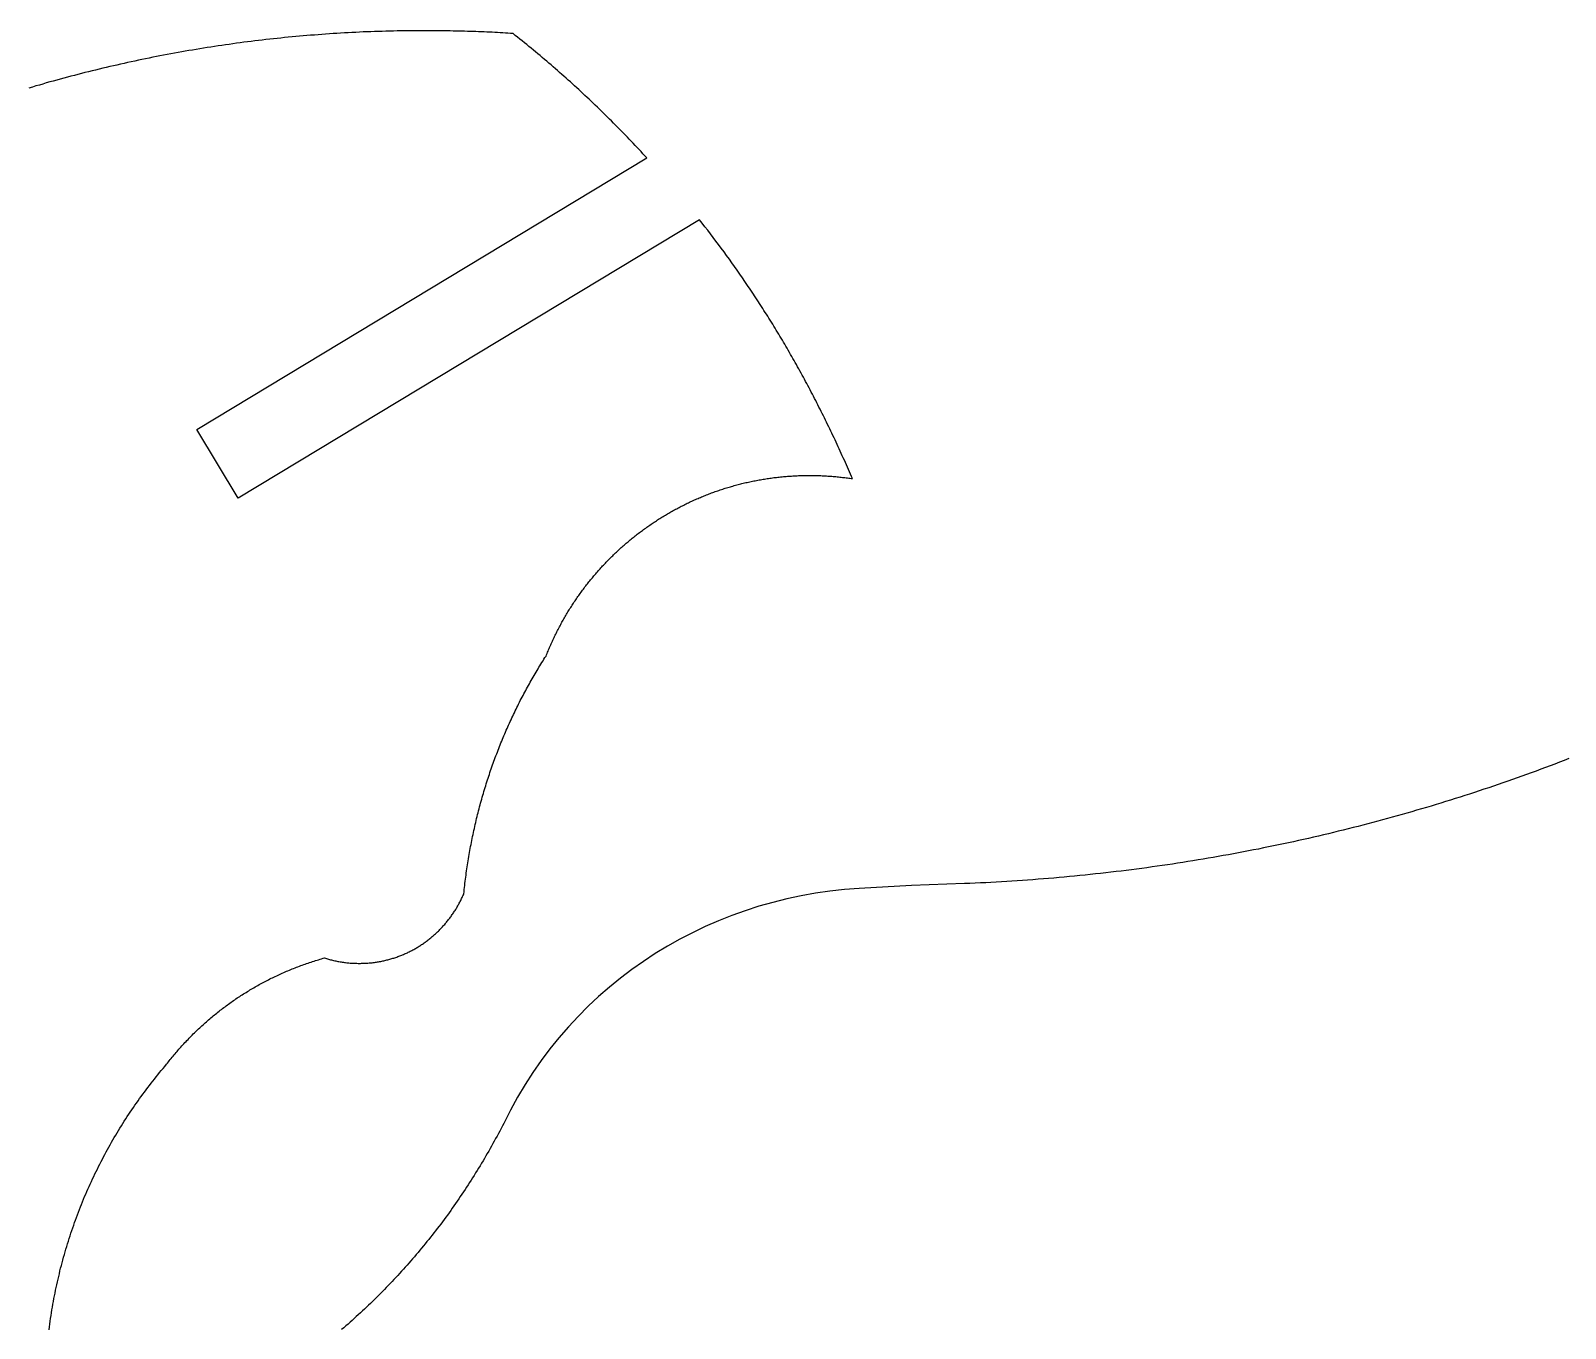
# Model space of a CAD drawing. Extents: x -331 to 1103, y -532 to 1751.
# Drawn here: x 73.6 to 306.9, y 1102.1 to 1299.4 of the extents above; entities that cross this region are included whole.
import ezdxf

# ---------------------------------------------------------------- set-up
doc = ezdxf.new("R2010")
doc.units = 0
doc.layers.add('Default_Layer', color=1, linetype='CONTINUOUS')

msp = doc.modelspace()

# ---------------------------------------------------------------- linework, layer by layer
at = {"layer": 'Default_Layer'}
for points in [[(76.39, 1101.93), (76.45, 1102.36), (76.51, 1102.8), (76.57, 1103.23), (76.63, 1103.66), (76.7, 1104.09), (76.76, 1104.52), (76.83, 1104.95), (76.91, 1105.38), (76.98, 1105.81), (77.06, 1106.23), (77.14, 1106.66), (77.22, 1107.08), (77.3, 1107.51), (77.39, 1107.93), (77.48, 1108.35), (77.57, 1108.77), (77.66, 1109.2), (77.76, 1109.62), (77.86, 1110.03), (77.96, 1110.45), (78.06, 1110.87), (78.16, 1111.29), (78.27, 1111.7), (78.38, 1112.12), (78.49, 1112.53), (78.6, 1112.94), (78.72, 1113.35), (78.84, 1113.76), (78.96, 1114.17), (79.08, 1114.58), (79.21, 1114.99), (79.33, 1115.4), (79.46, 1115.8), (79.59, 1116.21), (79.72, 1116.61), (79.86, 1117.01), (80, 1117.42), (80.14, 1117.82), (80.28, 1118.22), (80.42, 1118.61), (80.57, 1119.01), (80.72, 1119.41), (80.87, 1119.8), (81.02, 1120.2), (81.17, 1120.59), (81.33, 1120.98), (81.49, 1121.38), (81.65, 1121.77), (81.81, 1122.16), (81.98, 1122.54), (82.14, 1122.93), (82.31, 1123.32), (82.48, 1123.7), (82.66, 1124.08), (82.83, 1124.47), (83.01, 1124.85), (83.19, 1125.23), (83.37, 1125.61), (83.55, 1125.98), (83.74, 1126.36), (83.92, 1126.74), (84.11, 1127.11), (84.3, 1127.48), (84.5, 1127.85), (84.69, 1128.22), (84.89, 1128.59), (85.09, 1128.96), (85.29, 1129.33), (85.49, 1129.69), (85.69, 1130.06), (85.9, 1130.42), (86.11, 1130.78), (86.32, 1131.14), (86.53, 1131.5), (86.74, 1131.86), (86.96, 1132.22), (87.18, 1132.57), (87.4, 1132.93), (87.62, 1133.28), (87.84, 1133.63), (88.06, 1133.98), (88.29, 1134.33), (88.52, 1134.68), (88.75, 1135.02), (88.98, 1135.37), (89.22, 1135.71), (89.45, 1136.05), (89.69, 1136.39), (89.93, 1136.73), (90.17, 1137.07), (90.41, 1137.4), (90.66, 1137.74), (90.9, 1138.07), (91.15, 1138.41), (91.4, 1138.74), (91.65, 1139.06), (91.91, 1139.39), (92.16, 1139.72), (92.42, 1140.04), (92.68, 1140.37), (92.94, 1140.69), (93.2, 1141.01), (93.46, 1141.33), (93.73, 1141.65), (93.99, 1141.96), (94.26, 1142.28), (94.4, 1142.46), (94.54, 1142.64), (94.68, 1142.82), (94.82, 1142.99), (94.97, 1143.17), (95.11, 1143.35), (95.26, 1143.52), (95.4, 1143.7), (95.55, 1143.87), (95.7, 1144.05), (95.85, 1144.22), (95.99, 1144.39), (96.14, 1144.57), (96.29, 1144.74), (96.45, 1144.91), (96.6, 1145.08), (96.75, 1145.24), (96.91, 1145.41), (97.06, 1145.58), (97.22, 1145.74), (97.37, 1145.91), (97.53, 1146.07), (97.69, 1146.24), (97.85, 1146.4), (98, 1146.56), (98.17, 1146.72), (98.33, 1146.89), (98.49, 1147.04), (98.65, 1147.2), (98.81, 1147.36), (98.98, 1147.52), (99.14, 1147.68), (99.31, 1147.83), (99.48, 1147.99), (99.64, 1148.14), (99.81, 1148.29), (99.98, 1148.44), (100.15, 1148.6), (100.32, 1148.75), (100.49, 1148.9), (100.66, 1149.05), (100.83, 1149.19), (101.01, 1149.34), (101.18, 1149.49), (101.36, 1149.63), (101.53, 1149.78), (101.71, 1149.92), (101.89, 1150.06), (102.06, 1150.21), (102.24, 1150.35), (102.42, 1150.49), (102.6, 1150.63), (102.78, 1150.76), (102.96, 1150.9), (103.15, 1151.04), (103.33, 1151.17), (103.51, 1151.31), (103.7, 1151.44), (103.88, 1151.58), (104.07, 1151.71), (104.26, 1151.84), (104.44, 1151.97), (104.63, 1152.1), (104.82, 1152.23), (105.01, 1152.36), (105.2, 1152.48), (105.39, 1152.61), (105.58, 1152.73), (105.77, 1152.86), (105.97, 1152.98), (106.16, 1153.1), (106.35, 1153.22), (106.55, 1153.35), (106.75, 1153.46), (106.94, 1153.58), (107.14, 1153.7), (107.34, 1153.82), (107.54, 1153.93), (107.73, 1154.05), (107.93, 1154.16), (108.13, 1154.27), (108.34, 1154.39), (108.54, 1154.5), (108.74, 1154.61), (108.94, 1154.72), (109.15, 1154.82), (109.35, 1154.93), (109.56, 1155.04), (109.76, 1155.14), (109.97, 1155.25), (110.18, 1155.35), (110.38, 1155.45), (110.59, 1155.55), (110.8, 1155.65), (111.01, 1155.75), (111.22, 1155.85), (111.43, 1155.95), (111.65, 1156.04), (111.86, 1156.14), (112.07, 1156.23), (112.28, 1156.33), (112.5, 1156.42), (112.71, 1156.51), (112.93, 1156.6), (113.15, 1156.69), (113.36, 1156.78), (113.58, 1156.86), (113.8, 1156.95), (114.02, 1157.03), (114.24, 1157.12), (114.46, 1157.2), (114.68, 1157.28), (114.9, 1157.36), (115.12, 1157.44), (115.34, 1157.52), (115.56, 1157.6), (115.79, 1157.68), (116.01, 1157.75), (116.24, 1157.83), (116.46, 1157.9), (116.69, 1157.97), (116.91, 1158.05), (117.14, 1158.12), (117.37, 1158.18), (117.6, 1158.25), (117.83, 1158.32), (118.06, 1158.39), (118.29, 1158.45), (118.43, 1158.4), (118.58, 1158.36), (118.74, 1158.31), (118.89, 1158.26), (119.04, 1158.22), (119.2, 1158.18), (119.35, 1158.14), (119.51, 1158.1), (119.67, 1158.06), (119.83, 1158.03), (119.99, 1157.99), (120.15, 1157.96), (120.32, 1157.93), (120.48, 1157.9), (120.64, 1157.87), (120.81, 1157.84), (120.98, 1157.81), (121.14, 1157.79), (121.31, 1157.77), (121.48, 1157.75), (121.65, 1157.73), (121.82, 1157.71), (121.99, 1157.69), (122.17, 1157.68), (122.34, 1157.67), (122.51, 1157.65), (122.69, 1157.64), (122.86, 1157.64), (123.04, 1157.63), (123.21, 1157.63), (123.39, 1157.62), (123.57, 1157.62), (123.73, 1157.62), (123.9, 1157.63), (124.06, 1157.63), (124.23, 1157.64), (124.39, 1157.64), (124.56, 1157.65), (124.72, 1157.66), (124.89, 1157.67), (125.05, 1157.69), (125.21, 1157.7), (125.38, 1157.72), (125.54, 1157.73), (125.7, 1157.75), (125.86, 1157.77), (126.02, 1157.8), (126.18, 1157.82), (126.34, 1157.85), (126.5, 1157.87), (126.66, 1157.9), (126.82, 1157.93), (126.98, 1157.96), (127.13, 1157.99), (127.29, 1158.03), (127.45, 1158.06), (127.6, 1158.1), (127.76, 1158.14), (127.91, 1158.18), (128.07, 1158.22), (128.22, 1158.26), (128.37, 1158.3), (128.52, 1158.35), (128.68, 1158.39), (128.83, 1158.44), (128.98, 1158.49), (129.13, 1158.54), (129.28, 1158.59), (129.42, 1158.65), (129.57, 1158.7), (129.72, 1158.76), (129.87, 1158.81), (130.01, 1158.87), (130.16, 1158.93), (130.3, 1158.99), (130.45, 1159.06), (130.59, 1159.12), (130.73, 1159.18), (130.88, 1159.25), (131.02, 1159.32), (131.16, 1159.39), (131.3, 1159.46), (131.44, 1159.53), (131.58, 1159.6), (131.71, 1159.67), (131.85, 1159.75), (131.99, 1159.83), (132.12, 1159.9), (132.26, 1159.98), (132.39, 1160.06), (132.52, 1160.14), (132.66, 1160.22), (132.79, 1160.31), (132.92, 1160.39), (133.05, 1160.48), (133.18, 1160.56), (133.31, 1160.65), (133.44, 1160.74), (133.56, 1160.83), (133.69, 1160.92), (133.81, 1161.01), (133.94, 1161.11), (134.06, 1161.2), (134.18, 1161.3), (134.31, 1161.39), (134.43, 1161.49), (134.55, 1161.59), (134.67, 1161.69), (134.78, 1161.79), (134.9, 1161.89), (135.02, 1162), (135.13, 1162.1), (135.25, 1162.21), (135.36, 1162.31), (135.47, 1162.42), (135.59, 1162.53), (135.7, 1162.64), (135.81, 1162.75), (135.91, 1162.86), (136.02, 1162.97), (136.13, 1163.09), (136.24, 1163.2), (136.34, 1163.32), (136.44, 1163.43), (136.55, 1163.55), (136.65, 1163.67), (136.75, 1163.79), (136.85, 1163.91), (136.95, 1164.03), (137.05, 1164.15), (137.14, 1164.27), (137.24, 1164.4), (137.33, 1164.52), (137.43, 1164.65), (137.52, 1164.77), (137.61, 1164.9), (137.7, 1165.03), (137.79, 1165.16), (137.88, 1165.29), (137.96, 1165.42), (138.05, 1165.55), (138.13, 1165.68), (138.22, 1165.82), (138.3, 1165.95), (138.38, 1166.09), (138.46, 1166.22), (138.54, 1166.36), (138.62, 1166.5), (138.7, 1166.63), (138.77, 1166.77), (138.84, 1166.91), (138.92, 1167.05), (138.99, 1167.19), (139.06, 1167.34), (139.13, 1167.48), (139.2, 1167.62), (139.26, 1167.77), (139.33, 1167.91), (139.39, 1168.06), (139.46, 1168.21), (139.49, 1168.52), (139.52, 1168.84), (139.56, 1169.16), (139.6, 1169.47), (139.63, 1169.79), (139.67, 1170.1), (139.71, 1170.42), (139.75, 1170.73), (139.8, 1171.05), (139.84, 1171.36), (139.88, 1171.67), (139.93, 1171.99), (139.97, 1172.3), (140.02, 1172.61), (140.07, 1172.92), (140.12, 1173.23), (140.17, 1173.54), (140.22, 1173.85), (140.28, 1174.16), (140.33, 1174.47), (140.38, 1174.77), (140.44, 1175.08), (140.5, 1175.39), (140.56, 1175.69), (140.62, 1176), (140.68, 1176.3), (140.74, 1176.61), (140.8, 1176.91), (140.86, 1177.22), (140.93, 1177.52), (140.99, 1177.82), (141.06, 1178.13), (141.13, 1178.43), (141.2, 1178.73), (141.27, 1179.03), (141.34, 1179.33), (141.41, 1179.63), (141.48, 1179.93), (141.56, 1180.23), (141.63, 1180.52), (141.71, 1180.82), (141.79, 1181.12), (141.86, 1181.41), (141.94, 1181.71), (142.02, 1182), (142.1, 1182.3), (142.19, 1182.59), (142.27, 1182.89), (142.35, 1183.18), (142.44, 1183.47), (142.52, 1183.76), (142.61, 1184.05), (142.7, 1184.34), (142.79, 1184.63), (142.88, 1184.92), (142.97, 1185.21), (143.06, 1185.5), (143.16, 1185.79), (143.25, 1186.07), (143.35, 1186.36), (143.44, 1186.65), (143.54, 1186.93), (143.64, 1187.22), (143.74, 1187.5), (143.84, 1187.78), (143.94, 1188.07), (144.04, 1188.35), (144.14, 1188.63), (144.24, 1188.91), (144.35, 1189.19), (144.46, 1189.47), (144.56, 1189.75), (144.67, 1190.03), (144.78, 1190.31), (144.89, 1190.58), (145, 1190.86), (145.11, 1191.14), (145.22, 1191.41), (145.33, 1191.69), (145.45, 1191.96), (145.56, 1192.23), (145.68, 1192.51), (145.8, 1192.78), (145.91, 1193.05), (146.03, 1193.32), (146.15, 1193.59), (146.27, 1193.86), (146.39, 1194.13), (146.52, 1194.4), (146.64, 1194.67), (146.76, 1194.93), (146.89, 1195.2), (147.01, 1195.47), (147.14, 1195.73), (147.27, 1196), (147.4, 1196.26), (147.53, 1196.52), (147.66, 1196.79), (147.79, 1197.05), (147.92, 1197.31), (148.05, 1197.57), (148.19, 1197.83), (148.32, 1198.09), (148.46, 1198.35), (148.59, 1198.6), (148.73, 1198.86), (148.87, 1199.12), (149.01, 1199.37), (149.15, 1199.63), (149.29, 1199.88), (149.43, 1200.14), (149.57, 1200.39), (149.71, 1200.64), (149.86, 1200.89), (150, 1201.14), (150.15, 1201.39), (150.3, 1201.64), (150.44, 1201.89), (150.59, 1202.14), (150.74, 1202.39), (150.89, 1202.63), (151.04, 1202.88), (151.19, 1203.13), (151.34, 1203.37), (151.5, 1203.61), (151.65, 1203.86), (151.8, 1204.1), (151.96, 1204.34), (152.04, 1204.53), (152.11, 1204.72), (152.19, 1204.91), (152.27, 1205.1), (152.35, 1205.28), (152.43, 1205.47), (152.51, 1205.66), (152.59, 1205.84), (152.67, 1206.03), (152.75, 1206.22), (152.84, 1206.4), (152.92, 1206.59), (153.01, 1206.77), (153.09, 1206.95), (153.18, 1207.14), (153.27, 1207.32), (153.35, 1207.5), (153.44, 1207.68), (153.53, 1207.86), (153.62, 1208.04), (153.72, 1208.22), (153.81, 1208.4), (153.9, 1208.58), (154, 1208.76), (154.09, 1208.94), (154.19, 1209.12), (154.28, 1209.29), (154.38, 1209.47), (154.48, 1209.65), (154.58, 1209.82), (154.68, 1210), (154.78, 1210.17), (154.88, 1210.35), (154.98, 1210.52), (155.08, 1210.69), (155.18, 1210.87), (155.29, 1211.04), (155.39, 1211.21), (155.5, 1211.38), (155.6, 1211.55), (155.71, 1211.72), (155.82, 1211.89), (155.93, 1212.06), (156.04, 1212.22), (156.15, 1212.39), (156.26, 1212.56), (156.37, 1212.73), (156.48, 1212.89), (156.59, 1213.06), (156.71, 1213.22), (156.82, 1213.39), (156.94, 1213.55), (157.05, 1213.71), (157.17, 1213.87), (157.29, 1214.04), (157.4, 1214.2), (157.52, 1214.36), (157.64, 1214.52), (157.76, 1214.68), (157.88, 1214.84), (158, 1215), (158.12, 1215.15), (158.25, 1215.31), (158.37, 1215.47), (158.49, 1215.62), (158.62, 1215.78), (158.74, 1215.93), (158.87, 1216.09), (159, 1216.24), (159.13, 1216.39), (159.25, 1216.55), (159.38, 1216.7), (159.51, 1216.85), (159.64, 1217), (159.77, 1217.15), (159.9, 1217.3), (160.04, 1217.45), (160.17, 1217.59), (160.3, 1217.74), (160.44, 1217.89), (160.57, 1218.04), (160.71, 1218.18), (160.84, 1218.33), (160.98, 1218.47), (161.12, 1218.61), (161.25, 1218.76), (161.39, 1218.9), (161.53, 1219.04), (161.67, 1219.18), (161.81, 1219.32), (161.95, 1219.46), (162.1, 1219.6), (162.24, 1219.74), (162.38, 1219.88), (162.52, 1220.01), (162.67, 1220.15), (162.81, 1220.28), (162.96, 1220.42), (163.1, 1220.55), (163.25, 1220.69), (163.4, 1220.82), (163.55, 1220.95), (163.69, 1221.08), (163.84, 1221.22), (163.99, 1221.35), (164.14, 1221.48), (164.29, 1221.6), (164.45, 1221.73), (164.6, 1221.86), (164.75, 1221.99), (164.9, 1222.11), (165.06, 1222.24), (165.21, 1222.36), (165.37, 1222.49), (165.52, 1222.61), (165.68, 1222.73), (165.83, 1222.85), (165.99, 1222.98), (166.15, 1223.1), (166.31, 1223.22), (166.47, 1223.33), (166.63, 1223.45), (166.79, 1223.57), (166.95, 1223.69), (167.11, 1223.8), (167.27, 1223.92), (167.43, 1224.03), (167.59, 1224.15), (167.76, 1224.26), (167.92, 1224.37), (168.08, 1224.48), (168.25, 1224.59), (168.41, 1224.7), (168.58, 1224.81), (168.75, 1224.92), (168.91, 1225.03), (169.08, 1225.14), (169.25, 1225.24), (169.42, 1225.35), (169.59, 1225.45), (169.76, 1225.56), (169.93, 1225.66), (170.1, 1225.76), (170.27, 1225.86), (170.44, 1225.97), (170.61, 1226.07), (170.78, 1226.16), (170.96, 1226.26), (171.13, 1226.36), (171.3, 1226.46), (171.48, 1226.55), (171.65, 1226.65), (171.83, 1226.74), (172, 1226.84), (172.18, 1226.93), (172.36, 1227.02), (172.53, 1227.11), (172.71, 1227.2), (172.89, 1227.29), (173.07, 1227.38), (173.25, 1227.47), (173.43, 1227.56), (173.61, 1227.65), (173.79, 1227.73), (173.97, 1227.82), (174.15, 1227.9), (174.33, 1227.98), (174.52, 1228.07), (174.7, 1228.15), (174.88, 1228.23), (175.07, 1228.31), (175.25, 1228.39), (175.43, 1228.46), (175.62, 1228.54), (175.8, 1228.62), (175.99, 1228.69), (176.18, 1228.77), (176.36, 1228.84), (176.55, 1228.92), (176.74, 1228.99), (176.93, 1229.06), (177.11, 1229.13), (177.3, 1229.2), (177.49, 1229.27), (177.68, 1229.34), (177.87, 1229.4), (178.06, 1229.47), (178.25, 1229.53), (178.44, 1229.6), (178.64, 1229.66), (178.83, 1229.73), (179.02, 1229.79), (179.21, 1229.85), (179.41, 1229.91), (179.6, 1229.97), (179.79, 1230.03), (179.99, 1230.08), (180.18, 1230.14), (180.38, 1230.19), (180.57, 1230.25), (180.77, 1230.3), (180.97, 1230.36), (181.16, 1230.41), (181.36, 1230.46), (181.56, 1230.51), (181.75, 1230.56), (181.95, 1230.61), (182.15, 1230.65), (182.35, 1230.7), (182.55, 1230.75), (182.75, 1230.79), (182.95, 1230.83), (183.15, 1230.88), (183.35, 1230.92), (183.55, 1230.96), (183.75, 1231), (183.95, 1231.04), (184.15, 1231.08), (184.35, 1231.11), (184.56, 1231.15), (184.76, 1231.18), (184.96, 1231.22), (185.17, 1231.25), (185.37, 1231.28), (185.57, 1231.31), (185.78, 1231.35), (185.98, 1231.37), (186.19, 1231.4), (186.39, 1231.43), (186.6, 1231.46), (186.8, 1231.48), (187.01, 1231.51), (187.22, 1231.53), (187.42, 1231.55), (187.63, 1231.58), (187.84, 1231.6), (188.05, 1231.62), (188.25, 1231.63), (188.46, 1231.65), (188.67, 1231.67), (188.88, 1231.68), (189.09, 1231.7), (189.3, 1231.71), (189.51, 1231.73), (189.72, 1231.74), (189.93, 1231.75), (190.14, 1231.76), (190.35, 1231.77), (190.56, 1231.77), (190.77, 1231.78), (190.98, 1231.79), (191.19, 1231.79), (191.4, 1231.79), (191.62, 1231.8), (191.83, 1231.8), (192.04, 1231.8), (192.26, 1231.8), (192.47, 1231.8), (192.68, 1231.79), (192.9, 1231.79), (193.11, 1231.79), (193.32, 1231.78), (193.54, 1231.77), (193.75, 1231.77), (193.96, 1231.76), (194.17, 1231.75), (194.38, 1231.74), (194.59, 1231.73), (194.8, 1231.71), (195, 1231.7), (195.21, 1231.69), (195.42, 1231.67), (195.62, 1231.65), (195.82, 1231.64), (196.03, 1231.62), (196.23, 1231.6), (196.43, 1231.58), (196.63, 1231.56), (196.82, 1231.54), (197.02, 1231.51), (197.22, 1231.49), (197.41, 1231.47), (197.6, 1231.44), (197.79, 1231.42), (197.98, 1231.39), (198.17, 1231.36), (198.35, 1231.33), (198.54, 1231.31), (198.39, 1231.66), (198.23, 1232.01), (198.08, 1232.36), (197.93, 1232.71), (197.78, 1233.06), (197.62, 1233.41), (197.47, 1233.75), (197.32, 1234.1), (197.16, 1234.45), (197.01, 1234.79), (196.85, 1235.14), (196.69, 1235.48), (196.54, 1235.82), (196.38, 1236.16), (196.22, 1236.51), (196.06, 1236.85), (195.91, 1237.19), (195.75, 1237.53), (195.59, 1237.86), (195.43, 1238.2), (195.27, 1238.54), (195.1, 1238.88), (194.94, 1239.21), (194.78, 1239.55), (194.62, 1239.88), (194.45, 1240.21), (194.29, 1240.55), (194.13, 1240.88), (193.96, 1241.21), (193.8, 1241.54), (193.63, 1241.87), (193.46, 1242.2), (193.3, 1242.53), (193.13, 1242.86), (192.96, 1243.18), (192.79, 1243.51), (192.63, 1243.84), (192.46, 1244.16), (192.29, 1244.48), (192.12, 1244.81), (191.95, 1245.13), (191.78, 1245.45), (191.6, 1245.77), (191.43, 1246.09), (191.26, 1246.41), (191.09, 1246.73), (190.91, 1247.05), (190.74, 1247.37), (190.56, 1247.69), (190.39, 1248), (190.21, 1248.32), (190.04, 1248.64), (189.86, 1248.95), (189.68, 1249.26), (189.51, 1249.58), (189.33, 1249.89), (189.15, 1250.2), (188.97, 1250.51), (188.79, 1250.82), (188.61, 1251.13), (188.43, 1251.44), (188.25, 1251.75), (188.07, 1252.06), (187.89, 1252.36), (187.71, 1252.67), (187.52, 1252.98), (187.34, 1253.28), (187.16, 1253.58), (186.97, 1253.89), (186.79, 1254.19), (186.6, 1254.49), (186.42, 1254.8), (186.23, 1255.1), (186.04, 1255.4), (185.86, 1255.7), (185.67, 1256), (185.48, 1256.29), (185.29, 1256.59), (185.1, 1256.89), (184.92, 1257.18), (184.54, 1257.78), (184.15, 1258.36), (183.77, 1258.95), (183.38, 1259.53), (183, 1260.11), (182.61, 1260.69), (182.21, 1261.27), (181.82, 1261.84), (181.43, 1262.41), (181.03, 1262.98), (180.63, 1263.54), (180.23, 1264.11), (179.83, 1264.67), (179.42, 1265.22), (179.02, 1265.78), (178.61, 1266.33), (178.2, 1266.88), (177.79, 1267.43), (177.37, 1267.98), (176.96, 1268.52), (176.54, 1269.06), (176.12, 1269.6), (175.7, 1270.14), (175.28, 1270.67), (105.17, 1228.33), (105.17, 1228.33), (98.87, 1238.76), (167.28, 1280.08), (166.99, 1280.39), (166.69, 1280.71), (166.4, 1281.03), (166.11, 1281.34), (165.81, 1281.66), (165.52, 1281.97), (165.22, 1282.29), (164.92, 1282.6), (164.62, 1282.91), (164.33, 1283.22), (164.03, 1283.53), (163.73, 1283.84), (163.43, 1284.15), (163.13, 1284.46), (162.82, 1284.76), (162.52, 1285.07), (162.22, 1285.37), (161.91, 1285.68), (161.61, 1285.98), (161.3, 1286.28), (161, 1286.59), (160.69, 1286.89), (160.38, 1287.19), (160.07, 1287.49), (159.76, 1287.79), (159.45, 1288.08), (159.14, 1288.38), (158.83, 1288.68), (158.51, 1288.98), (158.2, 1289.27), (157.88, 1289.57), (157.57, 1289.86), (157.25, 1290.15), (156.93, 1290.45), (156.62, 1290.74), (156.3, 1291.03), (155.98, 1291.32), (155.66, 1291.61), (155.33, 1291.9), (155.01, 1292.19), (154.69, 1292.48), (154.36, 1292.77), (154.03, 1293.06), (153.71, 1293.34), (153.38, 1293.63), (153.05, 1293.91), (152.72, 1294.2), (152.39, 1294.48), (152.06, 1294.77), (151.72, 1295.05), (151.39, 1295.33), (151.05, 1295.62), (150.72, 1295.9), (150.38, 1296.18), (150.04, 1296.46), (149.7, 1296.74), (149.36, 1297.02), (149.02, 1297.3), (148.67, 1297.58), (148.33, 1297.86), (147.98, 1298.14), (147.64, 1298.42), (147.29, 1298.69), (146.94, 1298.97), (146.56, 1299), (146.17, 1299.02), (145.78, 1299.04), (145.39, 1299.07), (145, 1299.09), (144.6, 1299.11), (144.19, 1299.13), (143.79, 1299.16), (143.38, 1299.18), (142.97, 1299.19), (142.55, 1299.21), (142.13, 1299.23), (141.71, 1299.25), (141.29, 1299.26), (140.87, 1299.28), (140.44, 1299.29), (140.01, 1299.31), (139.58, 1299.32), (139.15, 1299.33), (138.71, 1299.34), (138.28, 1299.35), (137.84, 1299.36), (137.4, 1299.37), (136.96, 1299.38), (136.52, 1299.38), (136.08, 1299.39), (135.63, 1299.4), (135.19, 1299.4), (134.74, 1299.4), (134.3, 1299.4), (133.85, 1299.41), (133.41, 1299.41), (132.83, 1299.41), (132.25, 1299.4), (131.67, 1299.4), (131.09, 1299.39), (130.51, 1299.39), (129.93, 1299.38), (129.35, 1299.37), (128.78, 1299.36), (128.2, 1299.34), (127.62, 1299.33), (127.05, 1299.31), (126.47, 1299.29), (125.89, 1299.27), (125.32, 1299.25), (124.74, 1299.23), (124.17, 1299.21), (123.6, 1299.18), (123.02, 1299.15), (122.45, 1299.13), (121.88, 1299.1), (121.3, 1299.06), (120.73, 1299.03), (120.16, 1299), (119.59, 1298.96), (119.02, 1298.92), (118.45, 1298.88), (117.88, 1298.84), (117.31, 1298.8), (116.74, 1298.75), (116.17, 1298.71), (115.6, 1298.66), (115.04, 1298.61), (114.47, 1298.56), (113.9, 1298.51), (113.34, 1298.46), (112.77, 1298.4), (112.21, 1298.35), (111.64, 1298.29), (111.08, 1298.23), (110.51, 1298.17), (109.95, 1298.11), (109.38, 1298.05), (108.82, 1297.98), (108.26, 1297.92), (107.7, 1297.85), (107.14, 1297.78), (106.58, 1297.71), (106.02, 1297.64), (105.46, 1297.56), (104.9, 1297.49), (104.34, 1297.41), (103.78, 1297.33), (103.22, 1297.25), (102.66, 1297.17), (102.11, 1297.09), (101.55, 1297), (100.99, 1296.92), (100.44, 1296.83), (99.88, 1296.74), (99.33, 1296.65), (98.77, 1296.56), (98.22, 1296.47), (97.67, 1296.38), (97.11, 1296.28), (96.56, 1296.18), (96.01, 1296.08), (95.46, 1295.99), (94.91, 1295.88), (94.36, 1295.78), (93.81, 1295.68), (93.26, 1295.57), (92.71, 1295.46), (92.16, 1295.36), (91.62, 1295.25), (91.07, 1295.14), (90.52, 1295.02), (89.98, 1294.91), (89.43, 1294.79), (88.89, 1294.68), (88.34, 1294.56), (87.8, 1294.44), (87.26, 1294.32), (86.71, 1294.19), (86.17, 1294.07), (85.63, 1293.95), (85.09, 1293.82), (84.55, 1293.69), (84.01, 1293.56), (83.47, 1293.43), (82.93, 1293.3), (82.39, 1293.17), (81.86, 1293.03), (81.32, 1292.89), (80.78, 1292.76), (80.25, 1292.62), (79.71, 1292.48), (79.18, 1292.34), (78.64, 1292.19), (78.11, 1292.05), (77.57, 1291.9), (77.04, 1291.75), (76.51, 1291.61), (75.98, 1291.46), (75.45, 1291.3), (74.92, 1291.15), (74.39, 1291), (73.86, 1290.84), (73.33, 1290.69)], [(307.47, 1188.75), (306.76, 1188.47), (306.05, 1188.2), (305.34, 1187.93), (304.63, 1187.66), (303.92, 1187.39), (303.2, 1187.13), (302.49, 1186.86), (301.77, 1186.6), (301.06, 1186.34), (300.34, 1186.08), (299.62, 1185.83), (298.9, 1185.57), (298.18, 1185.32), (297.46, 1185.07), (296.74, 1184.82), (296.02, 1184.58), (295.29, 1184.33), (294.57, 1184.09), (293.84, 1183.85), (293.12, 1183.61), (292.39, 1183.37), (291.66, 1183.14), (290.93, 1182.9), (290.2, 1182.67), (289.47, 1182.44), (288.74, 1182.22), (288.01, 1181.99), (287.28, 1181.77), (286.54, 1181.54), (285.81, 1181.32), (285.07, 1181.11), (284.33, 1180.89), (283.59, 1180.68), (282.86, 1180.46), (282.12, 1180.25), (281.38, 1180.05), (280.63, 1179.84), (279.89, 1179.64), (279.15, 1179.43), (278.41, 1179.23), (277.66, 1179.03), (276.92, 1178.84), (276.17, 1178.64), (275.42, 1178.45), (274.67, 1178.26), (273.92, 1178.07), (273.18, 1177.88), (272.42, 1177.7), (271.67, 1177.52), (270.92, 1177.33), (270.17, 1177.16), (269.41, 1176.98), (268.66, 1176.8), (267.9, 1176.63), (267.15, 1176.46), (266.39, 1176.29), (265.63, 1176.12), (264.87, 1175.96), (264.11, 1175.8), (263.35, 1175.64), (262.59, 1175.48), (261.83, 1175.32), (261.07, 1175.17), (260.31, 1175.01), (259.54, 1174.86), (258.78, 1174.71), (258.01, 1174.57), (257.24, 1174.42), (256.48, 1174.28), (255.71, 1174.14), (254.94, 1174), (254.17, 1173.86), (253.4, 1173.73), (252.63, 1173.6), (251.86, 1173.47), (251.09, 1173.34), (250.31, 1173.21), (249.54, 1173.09), (248.76, 1172.97), (247.99, 1172.85), (247.21, 1172.73), (246.43, 1172.61), (245.66, 1172.5), (244.88, 1172.39), (244.1, 1172.28), (243.32, 1172.17), (242.54, 1172.06), (241.76, 1171.96), (240.98, 1171.86), (240.19, 1171.76), (239.41, 1171.66), (238.63, 1171.57), (237.84, 1171.48), (237.06, 1171.39), (236.27, 1171.3), (235.48, 1171.21), (234.7, 1171.13), (233.91, 1171.04), (233.12, 1170.96), (232.33, 1170.89), (231.54, 1170.81), (230.75, 1170.74), (229.96, 1170.67), (229.16, 1170.6), (228.37, 1170.53), (227.58, 1170.46), (226.78, 1170.4), (225.99, 1170.34), (225.19, 1170.28), (224.4, 1170.23), (223.6, 1170.17), (222.8, 1170.12), (222, 1170.07), (221.21, 1170.02), (220.41, 1169.98), (219.61, 1169.93), (218.81, 1169.89), (218, 1169.85), (217.2, 1169.82), (216.4, 1169.78), (215.6, 1169.75), (207.55, 1169.44), (199.58, 1169.02), (197.34, 1168.85), (195.12, 1168.6), (192.91, 1168.28), (190.73, 1167.89), (188.57, 1167.43), (186.44, 1166.9), (184.33, 1166.3), (182.24, 1165.63), (180.19, 1164.9), (178.17, 1164.09), (176.18, 1163.23), (174.22, 1162.29), (172.3, 1161.29), (170.41, 1160.23), (168.57, 1159.11), (166.76, 1157.93), (165, 1156.68), (163.27, 1155.37), (161.6, 1154.01), (159.96, 1152.59), (158.38, 1151.1), (156.85, 1149.57), (155.36, 1147.97), (153.93, 1146.32), (152.56, 1144.62), (151.24, 1142.86), (149.97, 1141.05), (148.77, 1139.19), (147.62, 1137.28), (146.54, 1135.31), (145.52, 1133.3), (145.32, 1132.91), (145.12, 1132.53), (144.92, 1132.14), (144.71, 1131.76), (144.51, 1131.37), (144.3, 1130.99), (144.09, 1130.61), (143.88, 1130.23), (143.67, 1129.85), (143.46, 1129.48), (143.25, 1129.1), (143.03, 1128.72), (142.81, 1128.35), (142.6, 1127.98), (142.38, 1127.61), (142.16, 1127.24), (141.93, 1126.87), (141.71, 1126.5), (141.49, 1126.13), (141.26, 1125.76), (141.03, 1125.4), (140.8, 1125.04), (140.57, 1124.67), (140.34, 1124.31), (140.11, 1123.95), (139.87, 1123.59), (139.64, 1123.23), (139.4, 1122.88), (139.16, 1122.52), (138.92, 1122.17), (138.68, 1121.81), (138.44, 1121.46), (138.2, 1121.11), (137.95, 1120.76), (137.7, 1120.41), (137.46, 1120.06), (137.21, 1119.72), (136.96, 1119.37), (136.71, 1119.03), (136.45, 1118.68), (136.2, 1118.34), (135.94, 1118), (135.69, 1117.66), (135.43, 1117.32), (135.17, 1116.99), (134.91, 1116.65), (134.65, 1116.32), (134.38, 1115.98), (134.12, 1115.65), (133.85, 1115.32), (133.58, 1114.99), (133.31, 1114.66), (133.04, 1114.33), (132.77, 1114.01), (132.5, 1113.68), (132.23, 1113.36), (131.95, 1113.03), (131.68, 1112.71), (131.4, 1112.39), (131.12, 1112.07), (130.84, 1111.75), (130.56, 1111.44), (130.27, 1111.12), (129.99, 1110.81), (129.7, 1110.49), (129.42, 1110.18), (129.13, 1109.87), (128.84, 1109.56), (128.55, 1109.25), (128.26, 1108.95), (127.97, 1108.64), (127.67, 1108.34), (127.38, 1108.03), (127.08, 1107.73), (126.78, 1107.43), (126.48, 1107.13), (126.18, 1106.83), (125.88, 1106.53), (125.58, 1106.24), (125.27, 1105.94), (124.97, 1105.65), (124.66, 1105.36), (124.35, 1105.07), (124.04, 1104.78), (123.73, 1104.49), (123.42, 1104.2), (123.11, 1103.92), (122.79, 1103.63), (122.48, 1103.35), (122.16, 1103.06), (121.85, 1102.78), (121.53, 1102.5), (121.21, 1102.23), (120.88, 1101.95)]]:
    msp.add_lwpolyline(points, dxfattribs=at)

doc.saveas('drawing.dxf')
